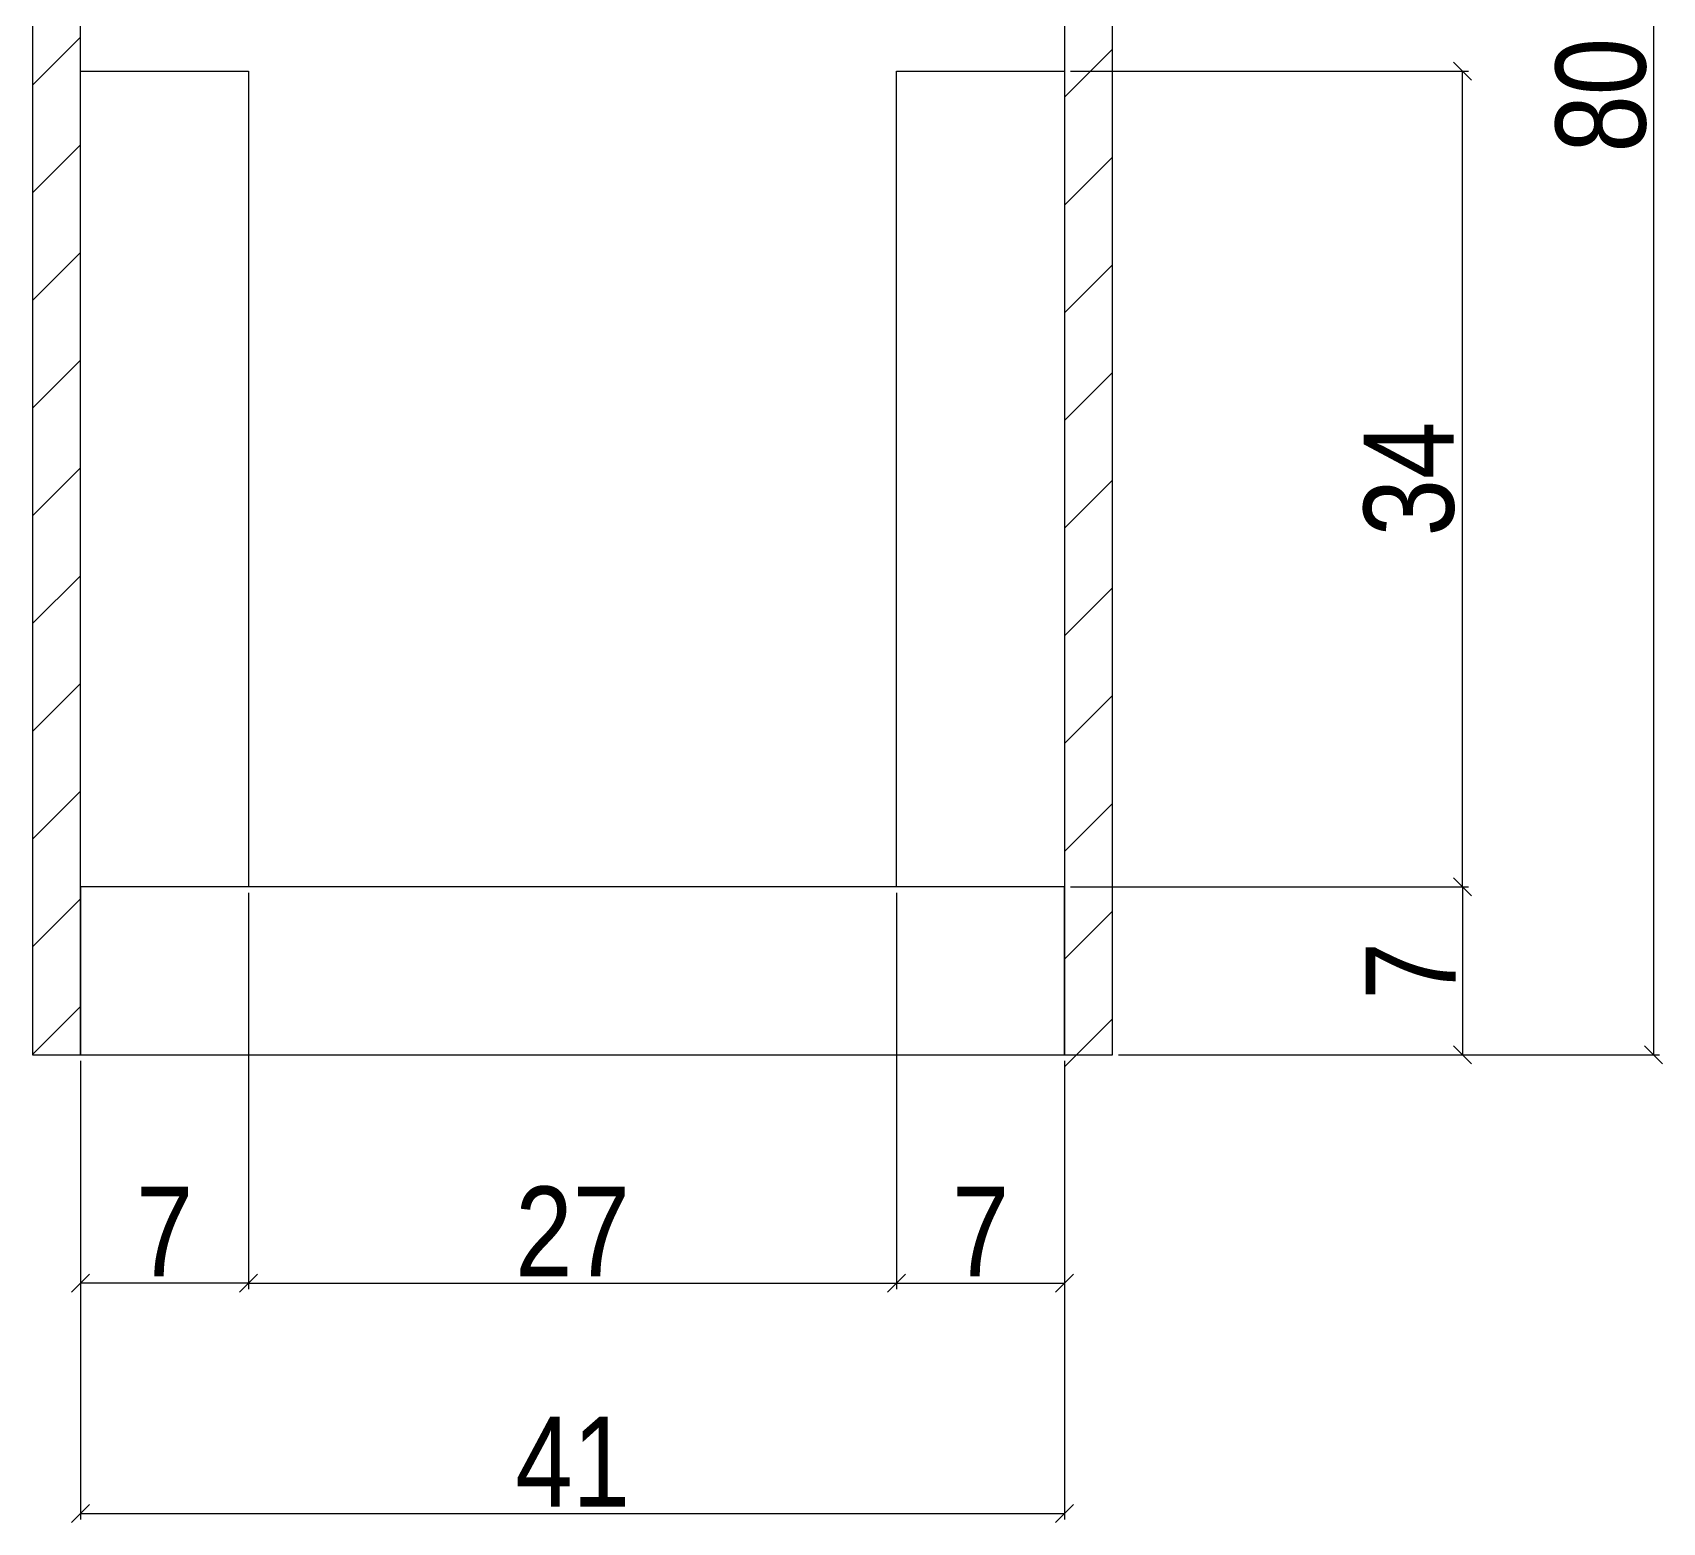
# Model space of a CAD drawing. Header units: millimetres. Extents: x -1501 to 2149, y 662 to 5627.
# Drawn here: x 60.6 to 332.3, y 662.3 to 910.7 of the extents above; entities that cross this region are included whole.
import ezdxf

# ---------------------------------------------------------------- set-up
doc = ezdxf.new("R2010")
doc.units = ezdxf.units.MM
for name, color, linetype in [('1', 1, 'Continuous'), ('COTA', 241, 'Continuous'), ('Painéis', 200, 'Continuous'), ('SARR_7x7', 40, 'Continuous')]:
    doc.layers.add(name, color=color, linetype=linetype)
doc.styles.add('COTA TECNICA 2X', font='techl___.ttf', dxfattribs={"height": 10})
doc.dimstyles.new('SECAO', dxfattribs={"dimscale": 0.333333, "dimtxt": 5, "dimasz": 9, "dimexe": 3, "dimexo": 3, "dimgap": 3, "dimtad": 1, "dimdec": 1, "dimlfac": 0.5, "dimzin": 12, "dimdsep": 46, "dimtxsty": 'COTA TECNICA 2X', "dimblk1": 'OBLIQUE', "dimblk2": 'OBLIQUE', "dimsah": 1, "dimcen": 0.9, "dimclrd": 4, "dimclre": 4, "dimclrt": 240, "dimadec": 1, "dimazin": 3, "dimtfac": 1, "dimtdec": 1, "dimtmove": 0, "dimatfit": 3, "dimfxl": 1, "dimtolj": 1, "dimtzin": 12, "dimarcsym": 0})

# ---------------------------------------------------------------- blocks, each defined once
blk = doc.blocks.new('_Oblique')
at = {"layer": '1', "color": 0, "lineweight": -2}
blk.add_line((-0.5, -0.5), (0.5, 0.5), dxfattribs=at)
blk = doc.blocks.new('*D535')
at = {"layer": 'COTA', "color": 4, "lineweight": -2, "transparency": 16777216}
for p, q in [((68.65, 739.25), (68.65, 662.8)), ((232.65, 739.25), (232.65, 662.8)), ((68.65, 663.8), (232.65, 663.8))]:
    blk.add_line(p, q, dxfattribs=at)
at = {"layer": 'Defpoints', "color": 0, "transparency": 16777216}
for p in [(68.65, 740.25), (232.65, 740.25), (232.65, 663.8)]:
    blk.add_point(p, dxfattribs=at)
at = {"layer": 'COTA', "color": 4, "lineweight": -2, "transparency": 16777216, "xscale": 3, "yscale": 3, "zscale": 3, "rotation": 180}
blk.add_blockref('_Oblique', (68.65, 663.8), dxfattribs=at)
at = {"layer": 'COTA', "color": 4, "lineweight": -2, "transparency": 16777216, "xscale": 3, "yscale": 3, "zscale": 3}
blk.add_blockref('_Oblique', (232.65, 663.8), dxfattribs=at)
at = {"layer": 'COTA', "color": 240, "transparency": 16777216, "insert": (150.65, 672.41), "char_height": 10, "attachment_point": 5, "style": 'COTA TECNICA 2X'}
blk.add_mtext('\\A1;{\\H1.5x;41}', dxfattribs=at)
blk = doc.blocks.new('*D536')
at = {"layer": 'COTA', "color": 4, "lineweight": -2, "transparency": 16777216}
for p, q in [((96.65, 767.25), (96.65, 701.19)), ((204.65, 767.25), (204.65, 701.19)), ((96.65, 702.19), (204.65, 702.19))]:
    blk.add_line(p, q, dxfattribs=at)
at = {"layer": 'Defpoints', "color": 0, "transparency": 16777216}
for p in [(96.65, 768.25), (204.65, 768.25), (204.65, 702.19)]:
    blk.add_point(p, dxfattribs=at)
at = {"layer": 'COTA', "color": 4, "lineweight": -2, "transparency": 16777216, "xscale": 3, "yscale": 3, "zscale": 3, "rotation": 180}
blk.add_blockref('_Oblique', (96.65, 702.19), dxfattribs=at)
at = {"layer": 'COTA', "color": 4, "lineweight": -2, "transparency": 16777216, "xscale": 3, "yscale": 3, "zscale": 3}
blk.add_blockref('_Oblique', (204.65, 702.19), dxfattribs=at)
at = {"layer": 'COTA', "color": 240, "transparency": 16777216, "insert": (150.65, 710.8), "char_height": 10, "attachment_point": 5, "style": 'COTA TECNICA 2X'}
blk.add_mtext('\\A1;{\\H1.5x;27}', dxfattribs=at)
blk = doc.blocks.new('*D537')
at = {"layer": 'COTA', "color": 4, "lineweight": -2, "transparency": 16777216}
for p, q in [((96.65, 767.25), (96.65, 701.19)), ((68.65, 739.25), (68.65, 701.19)), ((96.65, 702.19), (68.65, 702.19))]:
    blk.add_line(p, q, dxfattribs=at)
at = {"layer": 'Defpoints', "color": 0, "transparency": 16777216}
for p in [(96.65, 768.25), (68.65, 740.25), (68.65, 702.19)]:
    blk.add_point(p, dxfattribs=at)
at = {"layer": 'COTA', "color": 4, "lineweight": -2, "transparency": 16777216, "xscale": 3, "yscale": 3, "zscale": 3, "rotation": 180}
blk.add_blockref('_Oblique', (68.65, 702.19), dxfattribs=at)
at = {"layer": 'COTA', "color": 4, "lineweight": -2, "transparency": 16777216, "xscale": 3, "yscale": 3, "zscale": 3}
blk.add_blockref('_Oblique', (96.65, 702.19), dxfattribs=at)
at = {"layer": 'COTA', "color": 240, "transparency": 16777216, "insert": (82.65, 710.8), "char_height": 10, "width": 8.1501, "attachment_point": 5, "style": 'COTA TECNICA 2X'}
blk.add_mtext('\\A1;{\\H1.5x;7}', dxfattribs=at)
blk = doc.blocks.new('*D538')
at = {"layer": 'COTA', "color": 4, "lineweight": -2, "transparency": 16777216}
for p, q in [((233.65, 768.25), (299.94, 768.25)), ((298.94, 768.25), (298.94, 740.25)), ((241.65, 740.25), (299.94, 740.25))]:
    blk.add_line(p, q, dxfattribs=at)
at = {"layer": 'Defpoints', "color": 0, "transparency": 16777216}
for p in [(232.65, 768.25), (240.65, 740.25), (298.94, 740.25)]:
    blk.add_point(p, dxfattribs=at)
at = {"layer": 'COTA', "color": 4, "lineweight": -2, "transparency": 16777216, "xscale": 3, "yscale": 3, "zscale": 3}
for p, rotation in [((298.94, 768.25), 90), ((298.94, 740.25), 270)]:
    blk.add_blockref('_Oblique', p, dxfattribs=dict(at, rotation=rotation))
at = {"layer": 'COTA', "color": 240, "transparency": 16777216, "insert": (290.33, 754.25), "char_height": 10, "attachment_point": 5, "rotation": 90, "style": 'COTA TECNICA 2X'}
blk.add_mtext('\\A1;{\\H1.5x;7}', dxfattribs=at)
blk = doc.blocks.new('*D539')
at = {"layer": 'COTA', "color": 4, "lineweight": -2, "transparency": 16777216}
for p, q in [((204.65, 767.25), (204.65, 701.19)), ((232.65, 739.25), (232.65, 701.19)), ((204.65, 702.19), (232.65, 702.19))]:
    blk.add_line(p, q, dxfattribs=at)
at = {"layer": 'Defpoints', "color": 0, "transparency": 16777216}
for p in [(204.65, 768.25), (232.65, 740.25), (232.65, 702.19)]:
    blk.add_point(p, dxfattribs=at)
at = {"layer": 'COTA', "color": 4, "lineweight": -2, "transparency": 16777216, "xscale": 3, "yscale": 3, "zscale": 3, "rotation": 180}
blk.add_blockref('_Oblique', (204.65, 702.19), dxfattribs=at)
at = {"layer": 'COTA', "color": 4, "lineweight": -2, "transparency": 16777216, "xscale": 3, "yscale": 3, "zscale": 3}
blk.add_blockref('_Oblique', (232.65, 702.19), dxfattribs=at)
at = {"layer": 'COTA', "color": 240, "transparency": 16777216, "insert": (218.65, 710.8), "char_height": 10, "attachment_point": 5, "style": 'COTA TECNICA 2X'}
blk.add_mtext('\\A1;{\\H1.5x;7}', dxfattribs=at)
blk = doc.blocks.new('*D631')
at = {"layer": 'COTA', "color": 4, "lineweight": -2, "transparency": 16777216}
for p, q in [((233.65, 904.25), (299.94, 904.25)), ((298.94, 768.25), (298.94, 904.25)), ((241.65, 768.25), (299.94, 768.25))]:
    blk.add_line(p, q, dxfattribs=at)
at = {"layer": 'Defpoints', "color": 0, "transparency": 16777216}
for p in [(232.65, 904.25), (298.94, 904.25), (240.65, 768.25)]:
    blk.add_point(p, dxfattribs=at)
at = {"layer": 'COTA', "color": 4, "lineweight": -2, "transparency": 16777216, "xscale": 3, "yscale": 3, "zscale": 3}
for p, rotation in [((298.94, 904.25), 90), ((298.94, 768.25), 270)]:
    blk.add_blockref('_Oblique', p, dxfattribs=dict(at, rotation=rotation))
at = {"layer": 'COTA', "color": 240, "transparency": 16777216, "insert": (290.11, 836.25), "char_height": 10, "attachment_point": 5, "rotation": 90, "style": 'COTA TECNICA 2X'}
blk.add_mtext('\\A1;{\\H1.5x;34}', dxfattribs=at)
blk = doc.blocks.new('*D632')
at = {"layer": 'COTA', "color": 4, "lineweight": -2, "transparency": 16777216}
for p, q in [((241.65, 1060.25), (331.78, 1060.25)), ((330.78, 1060.25), (330.78, 740.25)), ((241.65, 740.25), (331.78, 740.25))]:
    blk.add_line(p, q, dxfattribs=at)
at = {"layer": 'Defpoints', "color": 0, "transparency": 16777216}
for p in [(240.65, 1060.25), (240.65, 740.25), (330.78, 740.25)]:
    blk.add_point(p, dxfattribs=at)
at = {"layer": 'COTA', "color": 4, "lineweight": -2, "transparency": 16777216, "xscale": 3, "yscale": 3, "zscale": 3}
for p, rotation in [((330.78, 1060.25), 90), ((330.78, 740.25), 270)]:
    blk.add_blockref('_Oblique', p, dxfattribs=dict(at, rotation=rotation))
at = {"layer": 'COTA', "color": 240, "transparency": 16777216, "insert": (322.09, 900.25), "char_height": 10, "attachment_point": 5, "rotation": 90, "style": 'COTA TECNICA 2X'}
blk.add_mtext('\\A1;{\\H1.5x;80}', dxfattribs=at)

msp = doc.modelspace()

# ---------------------------------------------------------------- hatches: boundary and pattern name
at = {"layer": 'COTA'}
h = msp.add_hatch(dxfattribs=at)
h.set_pattern_fill('ANSI31', color=256, scale=4, style=0)
h.set_pattern_definition([(45, (-39647.79, -10770.133), (-8.980256, 8.980256), [])])
h.paths.add_polyline_path([(60.65, 732.25), (68.65, 732.25), (68.65, 1052.25), (60.65, 1052.25)])
h = msp.add_hatch(dxfattribs=at)
h.set_pattern_fill('ANSI31', color=256, scale=4, style=0)
h.set_pattern_definition([(45, (-39455.79, -10770.133), (-8.980256, 8.980256), [])])
h.paths.add_polyline_path([(232.65, 732.25), (240.65, 732.25), (240.65, 1052.25), (232.65, 1052.25)])

# ---------------------------------------------------------------- linework, layer by layer
at = {"layer": 'Painéis'}
for points in [[(60.65, 740.25), (68.65, 740.25), (68.65, 1060.25), (60.65, 1060.25)], [(232.65, 740.25), (240.65, 740.25), (240.65, 1060.25), (232.65, 1060.25)]]:
    msp.add_lwpolyline(points, close=True, dxfattribs=at)
at = {"layer": 'SARR_7x7', "linetype": 'Continuous'}
for points in [[(96.65, 768.25), (68.65, 768.25), (68.65, 904.25), (96.65, 904.25)], [(232.65, 768.25), (204.65, 768.25), (204.65, 904.25), (232.65, 904.25)]]:
    msp.add_lwpolyline(points, close=True, dxfattribs=at)
msp.add_lwpolyline([(84.65, 740.25), (232.65, 740.25), (232.65, 768.25), (68.65, 768.25), (68.65, 740.25), (84.65, 740.25)], dxfattribs=at)

# ---------------------------------------------------------------- dimensions: what is measured, and where the dimension line sits
at = {"layer": 'COTA', "color": 3}
for base, p1, p2, picture, middle in [((330.78, 740.25), (240.65, 1060.25), (240.65, 740.25), '*D632', (322.09, 900.25)), ((298.94, 904.25), (240.65, 768.25), (232.65, 904.25), '*D631', (290.11, 836.25)), ((298.94, 740.25), (232.65, 768.25), (240.65, 740.25), '*D538', (290.33, 754.25))]:
    dim = msp.add_linear_dim(base=base, p1=p1, p2=p2, angle=90, text='{\\H1.5x;<>}', dimstyle='SECAO', override={"dimtxt": 4, "dimlfac": 0.25}, dxfattribs=at)
    dim.commit()
    dim.dimension.update_dxf_attribs({"geometry": picture, "text_midpoint": middle})
for base, p1, p2, picture, middle in [((68.65, 702.19), (96.65, 768.25), (68.65, 740.25), '*D537', (82.65, 702.19)), ((204.65, 702.19), (96.65, 768.25), (204.65, 768.25), '*D536', (150.65, 702.19)), ((232.65, 663.8), (68.65, 740.25), (232.65, 740.25), '*D535', (150.65, 663.8))]:
    dim = msp.add_linear_dim(base=base, p1=p1, p2=p2, text='{\\H1.5x;<>}', dimstyle='SECAO', override={"dimtxt": 4, "dimlfac": 0.25}, dxfattribs=at)
    dim.commit()
    dim.dimension.update_dxf_attribs({"geometry": picture, "text_midpoint": middle, "dimtype": 160})
dim = msp.add_linear_dim(base=(232.65, 702.19), p1=(204.65, 768.25), p2=(232.65, 740.25), angle=180, text='{\\H1.5x;<>}', dimstyle='SECAO', override={"dimtxt": 4, "dimlfac": 0.25}, dxfattribs=at)
dim.commit()
dim.dimension.update_dxf_attribs({"geometry": '*D539', "text_midpoint": (218.65, 702.19), "dimtype": 160})

doc.saveas('drawing.dxf')
